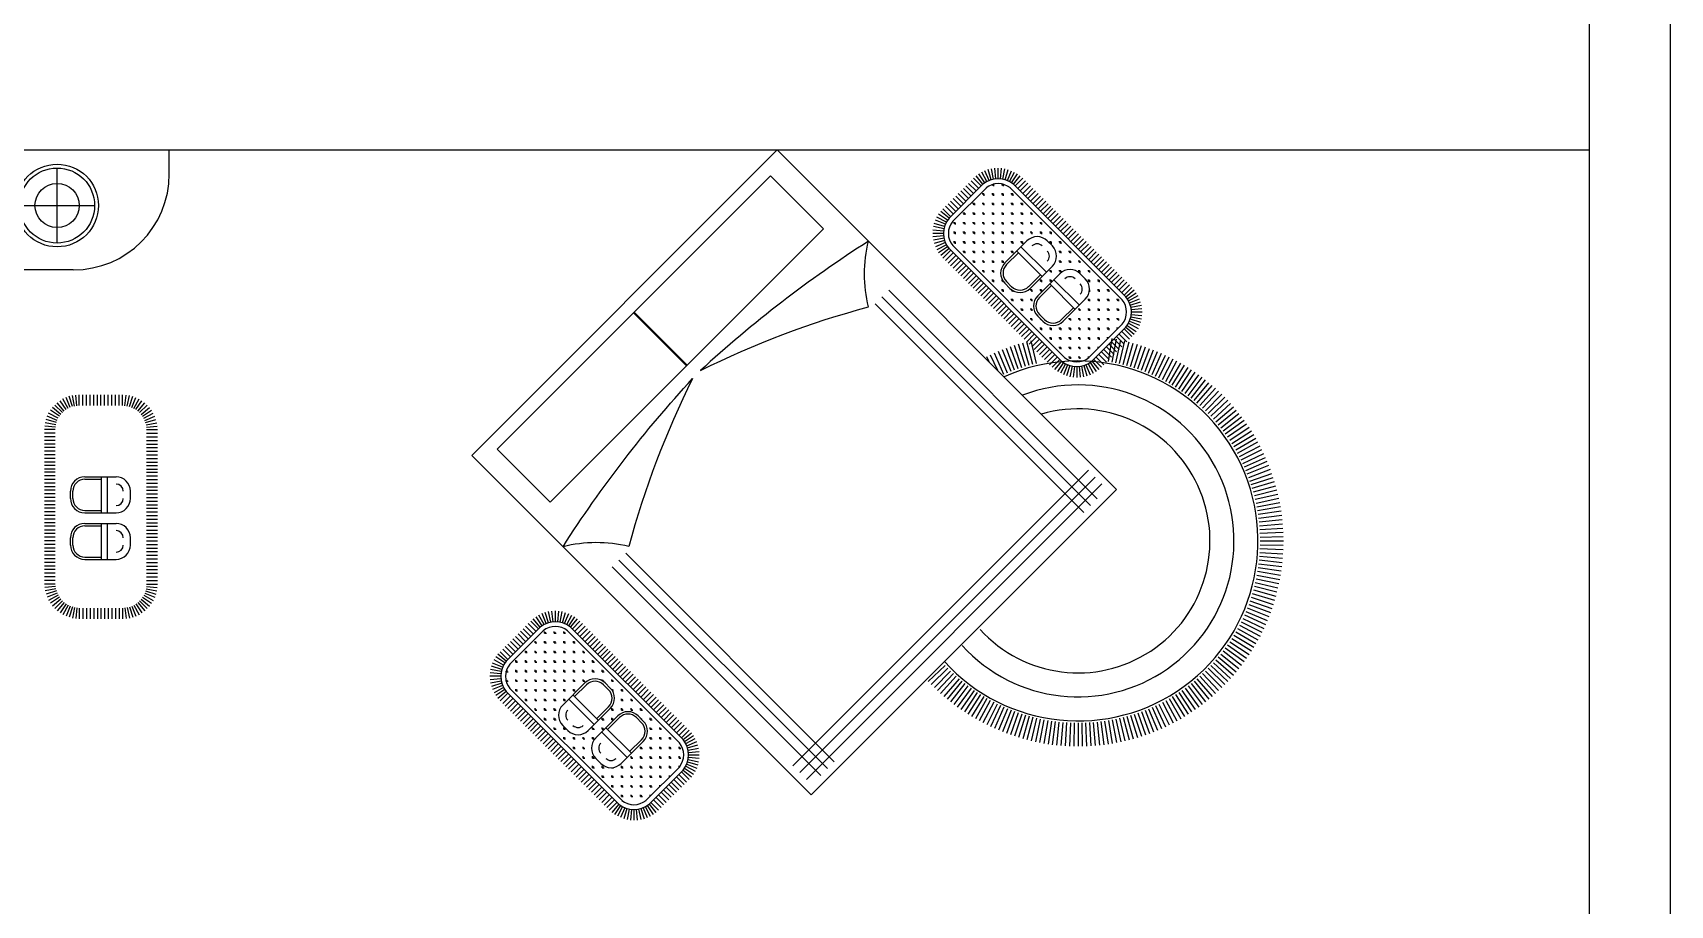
# Model space of a CAD drawing. Header units: inches. Extents: x 9.7 to 52.2, y 13.1 to 37.9.
# Drawn here: x 23.91 to 30.74, y 21.86 to 25.5 of the extents above; entities that cross this region are included whole.
import ezdxf

# ---------------------------------------------------------------- set-up
doc = ezdxf.new("R2010")
doc.units = ezdxf.units.IN
doc.header["$MEASUREMENT"] = 0
for name, color, linetype in [('02', 2, 'Continuous'), ('1', 1, 'Continuous'), ('8', 8, 'Continuous'), ('kadrbm', 4, 'Continuous')]:
    doc.layers.add(name, color=color, linetype=linetype)

# ---------------------------------------------------------------- blocks, each defined once
blk = doc.blocks.new('kadrbm')
at = {"layer": 'kadrbm', "color": 4}
blk.add_lwpolyline([(0, 0), (0, 24.7972), (21, 24.7972), (21, 0), (0, 0)], close=True, dxfattribs=at)
blk.add_lwpolyline([(20.6631, 0.3257), (20.6631, 24.4603), (0.3369, 24.4603), (0.3369, 0.3257), (20.6631, 0.3257)], dxfattribs=at)

msp = doc.modelspace()

# ---------------------------------------------------------------- hatches: boundary and pattern name
at = {"layer": '8'}
h = msp.add_hatch(dxfattribs=at)
h.set_pattern_fill('GRASS', color=256, scale=0.04, angle=135, style=0)
h.set_pattern_definition([(225, (19.277482, 45.9075), (1e-13, -0.04), [0.0075, -0.04906854]), (180, (19.277482, 45.9075), (1e-13, -0.04), [0.0075, -0.0325]), (270, (19.277482, 45.9075), (0.04, 1e-13), [0.0075, -0.0325])])
edge = h.paths.add_edge_path(flags=16)
edge.add_arc((28.0989, 24.5895), 0.06, 45, 135)
edge.add_line((28.0565, 24.6319), (27.9646, 24.54))
edge.add_arc((28.007, 24.4976), 0.06, 135, 225)
edge.add_line((27.9646, 24.4552), (27.9858, 24.4339))
edge.add_arc((28.0282, 24.4764), 0.06, 225, 315)
edge.add_line((28.0706, 24.4339), (28.1625, 24.5259))
edge.add_arc((28.1201, 24.5683), 0.06, 315, 405)
edge.add_line((28.1625, 24.6107), (28.1413, 24.6319))
edge = h.paths.add_edge_path(flags=16)
edge.add_arc((28.1443, 24.3603), 0.06, 135, 225)
edge.add_line((28.1019, 24.3178), (28.1231, 24.2966))
edge.add_arc((28.1655, 24.3391), 0.06, 225, 315)
edge.add_line((28.2079, 24.2966), (28.2999, 24.3885))
edge.add_arc((28.2574, 24.431), 0.06, 315, 405)
edge.add_line((28.2999, 24.4734), (28.2786, 24.4946))
edge.add_arc((28.2362, 24.4522), 0.06, 45, 135)
edge.add_line((28.1938, 24.4946), (28.1019, 24.4027))
edge = h.paths.add_edge_path()
edge.add_line((27.8875, 24.8535), (27.7461, 24.7121))
edge.add_arc((27.8092, 24.6628), 0.08, 140.625, 219.375)
edge.add_line((27.7461, 24.6135), (28.2148, 24.1447))
edge.add_arc((28.2641, 24.2079), 0.08, 230.625, 309.375)
edge.add_line((28.3134, 24.1447), (28.4549, 24.2862))
edge.add_arc((28.3917, 24.3355), 0.08, 320.625, 399.375)
edge.add_line((28.4549, 24.3848), (27.9861, 24.8535))
edge.add_arc((27.9368, 24.7904), 0.08, 50.625, 129.375)
h = msp.add_hatch(dxfattribs=at)
h.set_pattern_fill('GRASS', color=256, scale=0.04, style=0)
h.set_pattern_definition([(45, (4.846647, 31.476667), (0.04, 1e-13), [0.0075, -0.04906854]), (90, (4.846647, 31.476667), (0.04, 1e-13), [0.0075, -0.0325]), (1e-10, (4.846647, 31.476667), (1e-13, -0.04), [0.0075, -0.0325])])
edge = h.paths.add_edge_path(flags=16)
edge.add_arc((26.1646, 22.6552), 0.06, 135, 225)
edge.add_line((26.1222, 22.6128), (26.1434, 22.5916))
edge.add_arc((26.1859, 22.634), 0.06, 225, 315)
edge.add_line((26.2283, 22.5916), (26.3202, 22.6835))
edge.add_arc((26.2778, 22.726), 0.06, 315, 405)
edge.add_line((26.3202, 22.7684), (26.299, 22.7896))
edge.add_arc((26.2566, 22.7472), 0.06, 45, 135)
edge.add_line((26.2141, 22.7896), (26.1222, 22.6977))
edge = h.paths.add_edge_path(flags=16)
edge.add_arc((26.3939, 22.6099), 0.06, 45, 135)
edge.add_line((26.3515, 22.6523), (26.2595, 22.5604))
edge.add_arc((26.302, 22.5179), 0.06, 135, 225)
edge.add_line((26.2595, 22.4755), (26.2807, 22.4543))
edge.add_arc((26.3232, 22.4967), 0.06, 225, 315)
edge.add_line((26.3656, 22.4543), (26.4575, 22.5462))
edge.add_arc((26.4151, 22.5886), 0.06, 315, 405)
edge.add_line((26.4575, 22.6311), (26.4363, 22.6523))
edge = h.paths.add_edge_path()
edge.add_line((25.9006, 22.8666), (26.0421, 23.0081))
edge.add_arc((26.0914, 22.9449), 0.08, 50.625, 129.375)
edge.add_line((26.1407, 23.0081), (26.6094, 22.5393))
edge.add_arc((26.5462, 22.49), 0.08, 320.625, 399.375)
edge.add_line((26.6094, 22.4407), (26.468, 22.2993))
edge.add_arc((26.4187, 22.3624), 0.08, 230.625, 309.375)
edge.add_line((26.3694, 22.2993), (25.9006, 22.768))
edge.add_arc((25.9638, 22.8173), 0.08, 140.625, 219.375)

# ---------------------------------------------------------------- linework, layer by layer
at = {"layer": '02'}
for p, q in [((23.2262, 25.0107), (24.4824, 25.0107)), ((24.4824, 24.9107), (24.4824, 25.0107)), ((27.0162, 25.0107), (25.7434, 23.7379)), ((27.0162, 25.0107), (28.4304, 23.5965)), ((24.0148, 24.6229), (24.0148, 24.9355)), ((27.8813, 24.8735), (27.8563, 24.9109)), ((27.8897, 24.8786), (27.8685, 24.9183)), ((27.8986, 24.8828), (27.8813, 24.9243)), ((27.9078, 24.8861), (27.8947, 24.9291)), ((27.9173, 24.8885), (27.9085, 24.9326)), ((27.927, 24.8899), (27.9226, 24.9347)), ((27.9368, 24.8904), (27.9368, 24.9354)), ((27.9466, 24.8899), (27.951, 24.9347)), ((27.9563, 24.8885), (27.9651, 24.9326)), ((27.9659, 24.8861), (27.9789, 24.9291)), ((27.9751, 24.8828), (27.9923, 24.9243)), ((27.984, 24.8786), (28.0052, 24.9183)), ((27.9924, 24.8735), (28.0174, 24.9109)), ((27.8734, 24.8677), (27.7319, 24.7262)), ((27.8875, 24.8535), (27.7461, 24.7121)), ((27.8236, 24.8185), (27.7917, 24.8503)), ((27.8342, 24.8291), (27.8023, 24.8609)), ((27.8448, 24.8397), (27.8129, 24.8716)), ((27.8555, 24.8505), (27.8237, 24.8823)), ((27.8661, 24.8611), (27.8343, 24.8929)), ((27.8734, 24.8677), (27.8448, 24.9025)), ((28.4549, 24.3848), (27.9861, 24.8535)), ((28.0003, 24.8677), (28.0288, 24.9025)), ((28.469, 24.3989), (28.0003, 24.8677)), ((28.0075, 24.8611), (28.0394, 24.8929)), ((28.0181, 24.8505), (28.05, 24.8823)), ((28.0287, 24.8399), (28.0606, 24.8717)), ((28.0394, 24.8293), (28.0712, 24.8611)), ((28.05, 24.8187), (28.0818, 24.8505)), ((23.8394, 24.7792), (24.1711, 24.7792)), ((27.7491, 24.7441), (27.7173, 24.7759)), ((27.7599, 24.7549), (27.7281, 24.7867)), ((27.7705, 24.7655), (27.7387, 24.7973)), ((27.7811, 24.7761), (27.7493, 24.8079)), ((27.7917, 24.7867), (27.7599, 24.8185)), ((27.8023, 24.7973), (27.7705, 24.8291)), ((27.8129, 24.8079), (27.7811, 24.8397)), ((28.0606, 24.808), (28.0924, 24.8399)), ((28.0712, 24.7974), (28.103, 24.8293)), ((28.0818, 24.7868), (28.1136, 24.8187)), ((28.0924, 24.7762), (28.1242, 24.808)), ((28.103, 24.7656), (28.1348, 24.7974)), ((28.1136, 24.755), (28.1454, 24.7868)), ((28.1242, 24.7444), (28.156, 24.7762)), ((27.7135, 24.6918), (27.6705, 24.7049)), ((27.7169, 24.7011), (27.6753, 24.7183)), ((27.7211, 24.7099), (27.6814, 24.7311)), ((27.7261, 24.7184), (27.6887, 24.7434)), ((27.7319, 24.7262), (27.6972, 24.7548)), ((27.7385, 24.7335), (27.7067, 24.7653)), ((28.1333, 24.7354), (28.1651, 24.7672)), ((28.1439, 24.7247), (28.1757, 24.7566)), ((28.1545, 24.7141), (28.1863, 24.746)), ((28.1651, 24.7035), (28.1969, 24.7354)), ((28.1757, 24.6929), (28.2075, 24.7247)), ((28.1863, 24.6823), (28.2181, 24.7141)), ((27.7092, 24.6628), (27.6642, 24.6628)), ((27.7097, 24.6726), (27.6649, 24.677)), ((27.7097, 24.653), (27.6649, 24.6486)), ((27.7112, 24.6823), (27.667, 24.6911)), ((27.7112, 24.6433), (27.667, 24.6345)), ((28.1969, 24.6717), (28.2287, 24.7035)), ((28.2075, 24.6611), (28.2393, 24.6929)), ((28.2181, 24.6505), (28.2499, 24.6823)), ((28.2287, 24.6399), (28.2605, 24.6717)), ((28.2393, 24.6293), (28.2711, 24.6611)), ((28.2499, 24.6187), (28.2818, 24.6505)), ((28.2605, 24.6081), (28.2924, 24.6399)), ((27.7135, 24.6338), (27.6705, 24.6207)), ((27.7169, 24.6245), (27.6753, 24.6073)), ((27.7211, 24.6157), (27.6814, 24.5944)), ((27.7261, 24.6072), (27.6887, 24.5822)), ((27.7319, 24.5994), (27.6972, 24.5708)), ((27.7385, 24.5921), (27.7067, 24.5603)), ((27.7491, 24.5815), (27.7173, 24.5497)), ((27.7597, 24.5709), (27.7279, 24.539)), ((27.7319, 24.5994), (28.2007, 24.1306)), ((27.7461, 24.6135), (28.2148, 24.1447)), ((27.9646, 24.54), (28.0565, 24.6319)), ((27.9716, 24.5329), (28.0212, 24.5825)), ((28.1203, 24.4833), (28.0142, 24.5895)), ((28.138, 24.501), (28.0318, 24.6072)), ((28.1625, 24.6107), (28.1413, 24.6319)), ((28.2711, 24.5975), (28.303, 24.6293)), ((28.2818, 24.5869), (28.3136, 24.6187)), ((28.2924, 24.5763), (28.3242, 24.6081)), ((28.3033, 24.5653), (28.3351, 24.5971)), ((28.3139, 24.5547), (28.3457, 24.5865)), ((28.3245, 24.5441), (28.3564, 24.5759)), ((24.0824, 24.5107), (23.7596, 24.5107)), ((27.7704, 24.5603), (27.7385, 24.5284)), ((27.781, 24.5497), (27.7491, 24.5178)), ((27.7916, 24.539), (27.7597, 24.5072)), ((27.8022, 24.5284), (27.7704, 24.4966)), ((27.8128, 24.5178), (27.781, 24.486)), ((27.8234, 24.5072), (27.7916, 24.4754)), ((28.0706, 24.4339), (28.1625, 24.5259)), ((28.3351, 24.5335), (28.367, 24.5653)), ((28.3457, 24.5229), (28.3776, 24.5547)), ((28.3564, 24.5123), (28.3882, 24.5441)), ((28.367, 24.5017), (28.3988, 24.5335)), ((28.3776, 24.491), (28.4094, 24.5229)), ((28.3882, 24.4804), (28.42, 24.5123)), ((28.3988, 24.4698), (28.4306, 24.5017)), ((27.834, 24.4966), (27.8022, 24.4648)), ((27.8446, 24.486), (27.8128, 24.4542)), ((27.8552, 24.4754), (27.8234, 24.4436)), ((27.8643, 24.4664), (27.8324, 24.4345)), ((27.8749, 24.4557), (27.843, 24.4239)), ((27.8855, 24.4451), (27.8537, 24.4133)), ((27.8961, 24.4345), (27.8643, 24.4027)), ((27.9858, 24.4339), (27.9646, 24.4552)), ((27.9928, 24.441), (27.9716, 24.4622)), ((28.0635, 24.441), (28.1131, 24.4905)), ((28.1019, 24.4027), (28.1938, 24.4946)), ((28.1089, 24.3956), (28.1585, 24.4452)), ((28.2576, 24.346), (28.1515, 24.4522)), ((28.2753, 24.3637), (28.1692, 24.4698)), ((28.2999, 24.4734), (28.2786, 24.4946)), ((28.4094, 24.4592), (28.4412, 24.491)), ((28.42, 24.4486), (28.4518, 24.4804)), ((28.4306, 24.438), (28.4624, 24.4698)), ((28.4412, 24.4274), (28.473, 24.4592)), ((28.4518, 24.4168), (28.4836, 24.4486)), ((28.4624, 24.4062), (28.4942, 24.438)), ((27.424, 24.3698), (28.2933, 23.5005)), ((27.4523, 24.398), (28.3215, 23.5288)), ((27.4806, 24.4263), (28.3498, 23.5571)), ((27.9067, 24.4239), (27.8749, 24.3921)), ((27.9173, 24.4133), (27.8855, 24.3815)), ((27.9279, 24.4027), (27.8961, 24.3709)), ((27.9385, 24.3921), (27.9067, 24.3603)), ((27.9491, 24.3815), (27.9173, 24.3497)), ((27.9597, 24.3709), (27.9279, 24.3391)), ((28.2079, 24.2966), (28.2999, 24.3885)), ((28.469, 24.3989), (28.5038, 24.4275)), ((28.4749, 24.391), (28.5123, 24.416)), ((28.4799, 24.3826), (28.5196, 24.4038)), ((28.4841, 24.3738), (28.5257, 24.391)), ((28.4874, 24.3645), (28.5305, 24.3776)), ((28.4898, 24.355), (28.5339, 24.3638)), ((27.9703, 24.3603), (27.9385, 24.3285)), ((27.9809, 24.3497), (27.9491, 24.3179)), ((27.9915, 24.3391), (27.9597, 24.3073)), ((28.0021, 24.3285), (27.9703, 24.2966)), ((28.0128, 24.3179), (27.9809, 24.286)), ((28.0234, 24.3073), (27.9915, 24.2754)), ((28.0343, 24.2963), (28.0025, 24.2645)), ((28.1231, 24.2966), (28.1019, 24.3178)), ((28.1302, 24.3037), (28.1089, 24.3249)), ((28.2009, 24.3037), (28.2504, 24.3532)), ((28.4841, 24.2972), (28.5257, 24.28)), ((28.4874, 24.3065), (28.5305, 24.2934)), ((28.4898, 24.316), (28.5339, 24.3072)), ((28.4912, 24.3453), (28.536, 24.3497)), ((28.4912, 24.3257), (28.536, 24.3213)), ((28.4917, 24.3355), (28.5367, 24.3355)), ((28.0449, 24.2857), (28.0131, 24.2539)), ((28.0555, 24.2751), (28.0237, 24.2433)), ((28.0661, 24.2645), (28.0343, 24.2327)), ((28.0767, 24.2539), (28.0449, 24.222)), ((28.0874, 24.2433), (28.0555, 24.2114)), ((28.098, 24.2327), (28.0661, 24.2008)), ((28.3134, 24.1447), (28.4549, 24.2862)), ((28.3276, 24.1306), (28.469, 24.272)), ((28.4305, 24.2328), (28.4623, 24.201)), ((28.4411, 24.2434), (28.4729, 24.2116)), ((28.4518, 24.2542), (28.4836, 24.2223)), ((28.4624, 24.2648), (28.4942, 24.233)), ((28.469, 24.272), (28.5038, 24.2435)), ((28.4749, 24.2799), (28.5123, 24.2549)), ((28.4799, 24.2883), (28.5196, 24.2671)), ((27.9609, 24.0748), (27.9214, 24.1634)), ((27.9755, 24.0811), (27.9378, 24.1706)), ((27.9902, 24.0871), (27.9544, 24.1773)), ((28.005, 24.0928), (27.9712, 24.1838)), ((28.02, 24.0982), (27.988, 24.1898)), ((28.035, 24.1032), (28.005, 24.1955)), ((28.0502, 24.108), (28.0221, 24.2009)), ((28.0654, 24.1124), (28.0393, 24.2059)), ((28.0808, 24.1165), (28.0567, 24.2105)), ((28.0962, 24.1203), (28.0741, 24.2148)), ((28.1086, 24.222), (28.0767, 24.1902)), ((28.1192, 24.2114), (28.0874, 24.1796)), ((28.1298, 24.2008), (28.098, 24.169)), ((28.1404, 24.1902), (28.1086, 24.1584)), ((28.151, 24.1796), (28.1192, 24.1478)), ((28.1616, 24.169), (28.1298, 24.1372)), ((28.1722, 24.1584), (28.1404, 24.1266)), ((28.3562, 24.1585), (28.388, 24.1267)), ((28.3668, 24.1691), (28.3986, 24.1373)), ((28.3774, 24.1798), (28.4092, 24.1479)), ((28.388, 24.1904), (28.4198, 24.1585)), ((28.396, 24.1297), (28.4122, 24.2254)), ((28.3986, 24.201), (28.4304, 24.1691)), ((28.4093, 24.2116), (28.4411, 24.1798)), ((28.4117, 24.1269), (28.4299, 24.2223)), ((28.4199, 24.2222), (28.4517, 24.1904)), ((28.4272, 24.1238), (28.4474, 24.2187)), ((28.4427, 24.1203), (28.4649, 24.2148)), ((28.4582, 24.1165), (28.4823, 24.2105)), ((28.4735, 24.1124), (28.4996, 24.2059)), ((28.4888, 24.108), (28.5169, 24.2009)), ((28.504, 24.1032), (28.534, 24.1955)), ((28.519, 24.0982), (28.5509, 24.1898)), ((28.534, 24.0928), (28.5678, 24.1838)), ((28.5488, 24.0871), (28.5845, 24.1773)), ((28.5635, 24.0811), (28.6011, 24.1706)), ((28.5781, 24.0748), (28.6176, 24.1634)), ((27.899, 24.1279), (27.889, 24.1482)), ((27.9354, 24.0915), (27.9051, 24.156)), ((28.1828, 24.1478), (28.151, 24.116)), ((28.1934, 24.1372), (28.1616, 24.1054)), ((28.2007, 24.1306), (28.1721, 24.0958)), ((28.2086, 24.1248), (28.1836, 24.0873)), ((28.217, 24.1197), (28.1958, 24.08)), ((28.2259, 24.1155), (28.2086, 24.0739)), ((28.2351, 24.1122), (28.222, 24.0691)), ((28.2446, 24.1098), (28.2358, 24.0657)), ((28.2543, 24.1084), (28.2499, 24.0636)), ((28.2641, 24.1079), (28.2641, 24.0629)), ((28.2739, 24.1084), (28.2783, 24.0636)), ((28.2836, 24.1098), (28.2924, 24.0657)), ((28.2932, 24.1122), (28.3062, 24.0691)), ((28.3024, 24.1155), (28.3196, 24.0739)), ((28.3113, 24.1197), (28.3325, 24.08)), ((28.3197, 24.1248), (28.3447, 24.0873)), ((28.3276, 24.1306), (28.3561, 24.0958)), ((28.3348, 24.1372), (28.3667, 24.1054)), ((28.3455, 24.1478), (28.3773, 24.116)), ((28.5925, 24.0681), (28.6339, 24.156)), ((28.6069, 24.0612), (28.65, 24.1482)), ((28.621, 24.054), (28.666, 24.14)), ((28.635, 24.0465), (28.6818, 24.1316)), ((28.6489, 24.0387), (28.6974, 24.1228)), ((28.6625, 24.0306), (28.7128, 24.1137)), ((28.676, 24.0222), (28.7281, 24.1042)), ((28.6894, 24.0136), (28.7431, 24.0944)), ((28.7025, 24.0047), (28.7579, 24.0844)), ((28.7155, 23.9954), (28.7725, 24.074)), ((28.7282, 23.986), (28.7869, 24.0633)), ((28.7408, 23.9762), (28.8011, 24.0523)), ((28.7531, 23.9662), (28.815, 24.041)), ((28.7653, 23.956), (28.8287, 24.0295)), ((24.044, 23.9226), (24.0155, 23.9574)), ((24.0519, 23.9285), (24.0269, 23.9659)), ((24.0603, 23.9335), (24.0391, 23.9732)), ((24.0692, 23.9377), (24.052, 23.9793)), ((24.0784, 23.941), (24.0654, 23.9841)), ((24.0879, 23.9434), (24.0792, 23.9876)), ((24.0976, 23.9449), (24.0932, 23.9896)), ((24.1074, 23.9453), (24.1074, 23.9903)), ((24.1224, 23.9453), (24.1224, 23.9903)), ((24.1376, 23.9453), (24.1376, 23.9903)), ((24.1526, 23.9453), (24.1526, 23.9903)), ((24.1676, 23.9453), (24.1676, 23.9903)), ((24.1826, 23.9453), (24.1826, 23.9903)), ((24.1976, 23.9453), (24.1976, 23.9903)), ((24.2127, 23.9453), (24.2127, 23.9903)), ((24.2277, 23.9453), (24.2277, 23.9903)), ((24.2427, 23.9453), (24.2427, 23.9903)), ((24.2577, 23.9453), (24.2577, 23.9903)), ((24.2729, 23.9453), (24.2729, 23.9903)), ((24.2879, 23.9453), (24.2879, 23.9903)), ((24.2977, 23.9449), (24.3021, 23.9896)), ((24.3074, 23.9434), (24.3162, 23.9876)), ((24.3169, 23.941), (24.33, 23.9841)), ((24.3261, 23.9377), (24.3434, 23.9793)), ((24.335, 23.9335), (24.3562, 23.9732)), ((24.3434, 23.9285), (24.3684, 23.9659)), ((24.3513, 23.9226), (24.3799, 23.9574)), ((28.7772, 23.9455), (28.8421, 24.0176)), ((28.7889, 23.9347), (28.8553, 24.0055)), ((28.8004, 23.9237), (28.8683, 23.9931)), ((28.8116, 23.9125), (28.881, 23.9804)), ((28.8226, 23.901), (28.8934, 23.9675)), ((28.8334, 23.8893), (28.9055, 23.9543)), ((24.0117, 23.8744), (23.9687, 23.8874)), ((24.0151, 23.8836), (23.9735, 23.9008)), ((24.0193, 23.8925), (23.9796, 23.9137)), ((24.0243, 23.9009), (23.9869, 23.9259)), ((24.0301, 23.9088), (23.9954, 23.9373)), ((24.0367, 23.9161), (24.0049, 23.9479)), ((24.3586, 23.9161), (24.3904, 23.9479)), ((24.3652, 23.9088), (24.4, 23.9373)), ((24.371, 23.9009), (24.4084, 23.9259)), ((24.3761, 23.8925), (24.4157, 23.9137)), ((24.3803, 23.8836), (24.4218, 23.9008)), ((24.3836, 23.8744), (24.4266, 23.8874)), ((28.8439, 23.8774), (28.9173, 23.9408)), ((28.8541, 23.8653), (28.9289, 23.9271)), ((28.8641, 23.8529), (28.9402, 23.9132)), ((28.8739, 23.8403), (28.9512, 23.899)), ((24.0074, 23.8453), (23.9624, 23.8453)), ((24.0074, 23.8303), (23.9624, 23.8303)), ((24.0079, 23.8551), (23.9631, 23.8596)), ((24.0094, 23.8649), (23.9652, 23.8736)), ((24.3859, 23.8649), (24.4301, 23.8736)), ((24.3874, 23.8551), (24.4322, 23.8596)), ((24.3879, 23.8453), (24.4329, 23.8453)), ((24.3879, 23.8303), (24.4329, 23.8303)), ((28.8833, 23.8276), (28.9619, 23.8846)), ((28.8925, 23.8146), (28.9723, 23.87)), ((28.9015, 23.8015), (28.9823, 23.8552)), ((28.9101, 23.7882), (28.9921, 23.8402)), ((28.9185, 23.7747), (29.0015, 23.8249)), ((24.0074, 23.8153), (23.9624, 23.8153)), ((24.0074, 23.8003), (23.9624, 23.8003)), ((24.0074, 23.7853), (23.9624, 23.7853)), ((24.0074, 23.7703), (23.9624, 23.7703)), ((24.0074, 23.7553), (23.9624, 23.7553)), ((24.3879, 23.8153), (24.4329, 23.8153)), ((24.3879, 23.8003), (24.4329, 23.8003)), ((24.3879, 23.7853), (24.4329, 23.7853)), ((24.3879, 23.7703), (24.4329, 23.7703)), ((24.3879, 23.7553), (24.4329, 23.7553)), ((28.9266, 23.761), (29.0107, 23.8095)), ((28.9344, 23.7471), (29.0195, 23.7939)), ((28.9419, 23.7331), (29.0279, 23.7781)), ((28.9491, 23.719), (29.0361, 23.7621)), ((24.0074, 23.7403), (23.9624, 23.7403)), ((24.0074, 23.7253), (23.9624, 23.7253)), ((24.0074, 23.7103), (23.9624, 23.7103)), ((24.0074, 23.6953), (23.9624, 23.6953)), ((24.0074, 23.6803), (23.9624, 23.6803)), ((24.3879, 23.7403), (24.4329, 23.7403)), ((24.3879, 23.7253), (24.4329, 23.7253)), ((24.3879, 23.7103), (24.4329, 23.7103)), ((24.3879, 23.6953), (24.4329, 23.6953)), ((24.3879, 23.6803), (24.4329, 23.6803)), ((27.1577, 22.3237), (25.7434, 23.7379)), ((28.956, 23.7047), (29.0439, 23.746)), ((28.9626, 23.6902), (29.0513, 23.7297)), ((28.969, 23.6756), (29.0584, 23.7133)), ((28.975, 23.6609), (29.0652, 23.6967)), ((24.0074, 23.6675), (23.9624, 23.6675)), ((24.0074, 23.6525), (23.9624, 23.6525)), ((24.0074, 23.6375), (23.9624, 23.6375)), ((24.0074, 23.6225), (23.9624, 23.6225)), ((24.1304, 23.6487), (24.2604, 23.6487)), ((24.1304, 23.6387), (24.2005, 23.6387)), ((24.2005, 23.4985), (24.2005, 23.6486)), ((24.2255, 23.4985), (24.2255, 23.6486)), ((24.3879, 23.6675), (24.4329, 23.6675)), ((24.3879, 23.6525), (24.4329, 23.6525)), ((24.3879, 23.6375), (24.4329, 23.6375)), ((24.3879, 23.6225), (24.4329, 23.6225)), ((28.3127, 23.6758), (27.0813, 22.4445)), ((28.3409, 23.6475), (27.1096, 22.4162)), ((28.3692, 23.6192), (27.1379, 22.3879)), ((28.9807, 23.6461), (29.0716, 23.6799)), ((28.986, 23.6311), (29.0777, 23.6631)), ((28.9911, 23.6161), (29.0834, 23.6461)), ((28.9959, 23.6009), (29.0888, 23.629)), ((24.0074, 23.6075), (23.9624, 23.6075)), ((24.0074, 23.5925), (23.9624, 23.5925)), ((24.0074, 23.5775), (23.9624, 23.5775)), ((24.0074, 23.5625), (23.9624, 23.5625)), ((24.0074, 23.5475), (23.9624, 23.5475)), ((24.0704, 23.5587), (24.0704, 23.5887)), ((24.0804, 23.5587), (24.0804, 23.5887)), ((24.3204, 23.5587), (24.3204, 23.5887)), ((24.3879, 23.6075), (24.4329, 23.6075)), ((24.3879, 23.5925), (24.4329, 23.5925)), ((24.3879, 23.5775), (24.4329, 23.5775)), ((24.3879, 23.5625), (24.4329, 23.5625)), ((24.3879, 23.5475), (24.4329, 23.5475)), ((28.4304, 23.5965), (27.1577, 22.3237)), ((29.0003, 23.5856), (29.0938, 23.6118)), ((29.0044, 23.5703), (29.0984, 23.5944)), ((29.0082, 23.5549), (29.1027, 23.577)), ((29.0117, 23.5394), (29.1066, 23.5595)), ((24.0074, 23.5325), (23.9624, 23.5325)), ((24.0074, 23.5175), (23.9624, 23.5175)), ((24.0074, 23.5025), (23.9624, 23.5025)), ((24.0074, 23.4875), (23.9624, 23.4875)), ((24.1304, 23.5087), (24.2005, 23.5087)), ((24.1304, 23.4987), (24.2604, 23.4987)), ((24.3879, 23.5325), (24.4329, 23.5325)), ((24.3879, 23.5175), (24.4329, 23.5175)), ((24.3879, 23.5025), (24.4329, 23.5025)), ((24.3879, 23.4875), (24.4329, 23.4875)), ((29.0148, 23.5238), (29.1102, 23.542)), ((29.0176, 23.5081), (29.1133, 23.5243)), ((29.0201, 23.4924), (29.1161, 23.5066)), ((29.0223, 23.4767), (29.1186, 23.4889)), ((24.0074, 23.4725), (23.9624, 23.4725)), ((24.0074, 23.4575), (23.9624, 23.4575)), ((24.0074, 23.4425), (23.9624, 23.4425)), ((24.0074, 23.427), (23.9624, 23.427)), ((24.0074, 23.412), (23.9624, 23.412)), ((24.1304, 23.4545), (24.2604, 23.4545)), ((24.1304, 23.4445), (24.2005, 23.4445)), ((24.2005, 23.3043), (24.2005, 23.4544)), ((24.2255, 23.3043), (24.2255, 23.4544)), ((24.3879, 23.4725), (24.4329, 23.4725)), ((24.3879, 23.4575), (24.4329, 23.4575)), ((24.3879, 23.4425), (24.4329, 23.4425)), ((24.3879, 23.427), (24.4329, 23.427)), ((24.3879, 23.412), (24.4329, 23.412)), ((29.0241, 23.4609), (29.1206, 23.4711)), ((29.0256, 23.4451), (29.1223, 23.4532)), ((29.0267, 23.4292), (29.1236, 23.4353)), ((29.0276, 23.4134), (29.1246, 23.4174)), ((24.0074, 23.397), (23.9624, 23.397)), ((24.0074, 23.382), (23.9624, 23.382)), ((24.0074, 23.367), (23.9624, 23.367)), ((24.0074, 23.352), (23.9624, 23.352)), ((24.0704, 23.3645), (24.0704, 23.3945)), ((24.0804, 23.3645), (24.0804, 23.3945)), ((24.3204, 23.3645), (24.3204, 23.3945)), ((24.3879, 23.397), (24.4329, 23.397)), ((24.3879, 23.382), (24.4329, 23.382)), ((24.3879, 23.367), (24.4329, 23.367)), ((24.3879, 23.352), (24.4329, 23.352)), ((29.0276, 23.3498), (29.1246, 23.3458)), ((29.0281, 23.3975), (29.1251, 23.3995)), ((29.0281, 23.3657), (29.1251, 23.3637)), ((29.0282, 23.3816), (29.1253, 23.3816)), ((24.0074, 23.337), (23.9624, 23.337)), ((24.0074, 23.322), (23.9624, 23.322)), ((24.0074, 23.307), (23.9624, 23.307)), ((24.0074, 23.292), (23.9624, 23.292)), ((24.0074, 23.277), (23.9624, 23.277)), ((24.1304, 23.3145), (24.2005, 23.3145)), ((24.1304, 23.3045), (24.2604, 23.3045)), ((24.3879, 23.337), (24.4329, 23.337)), ((24.3879, 23.322), (24.4329, 23.322)), ((24.3879, 23.307), (24.4329, 23.307)), ((24.3879, 23.292), (24.4329, 23.292)), ((24.3879, 23.277), (24.4329, 23.277)), ((26.3278, 23.2736), (27.1971, 22.4043)), ((26.3561, 23.3018), (27.2253, 22.4326)), ((26.3844, 23.3301), (27.2536, 22.4609)), ((29.0223, 23.2865), (29.1186, 23.2743)), ((29.0241, 23.3023), (29.1206, 23.2921)), ((29.0256, 23.3181), (29.1223, 23.31)), ((29.0267, 23.334), (29.1236, 23.3279)), ((24.0074, 23.262), (23.9624, 23.262)), ((24.0074, 23.247), (23.9624, 23.247)), ((24.0074, 23.232), (23.9624, 23.232)), ((24.0074, 23.217), (23.9624, 23.217)), ((24.3879, 23.262), (24.4329, 23.262)), ((24.3879, 23.247), (24.4329, 23.247)), ((24.3879, 23.232), (24.4329, 23.232)), ((24.3879, 23.217), (24.4329, 23.217)), ((29.0082, 23.2083), (29.1027, 23.1862)), ((29.0117, 23.2239), (29.1066, 23.2037)), ((29.0148, 23.2394), (29.1102, 23.2212)), ((29.0176, 23.2551), (29.1133, 23.2389)), ((29.0201, 23.2708), (29.1161, 23.2566)), ((24.0074, 23.202), (23.9624, 23.202)), ((24.0079, 23.1922), (23.9631, 23.1878)), ((24.0094, 23.1825), (23.9652, 23.1737)), ((24.0117, 23.173), (23.9687, 23.1599)), ((24.0151, 23.1638), (23.9735, 23.1465)), ((24.0193, 23.1549), (23.9796, 23.1337)), ((24.0243, 23.1465), (23.9869, 23.1215)), ((24.0301, 23.1386), (23.9954, 23.11)), ((24.3652, 23.1386), (24.4, 23.11)), ((24.371, 23.1465), (24.4084, 23.1215)), ((24.3761, 23.1549), (24.4157, 23.1337)), ((24.3803, 23.1638), (24.4218, 23.1465)), ((24.3836, 23.173), (24.4266, 23.1599)), ((24.3859, 23.1825), (24.4301, 23.1737)), ((24.3874, 23.1922), (24.4322, 23.1878)), ((24.3879, 23.202), (24.4329, 23.202)), ((28.9911, 23.1471), (29.0834, 23.1171)), ((28.9959, 23.1623), (29.0888, 23.1342)), ((29.0003, 23.1776), (29.0938, 23.1515)), ((29.0044, 23.1929), (29.0984, 23.1688)), ((24.0367, 23.1313), (24.0049, 23.0995)), ((24.044, 23.1247), (24.0155, 23.0899)), ((24.0519, 23.1189), (24.0269, 23.0815)), ((24.0603, 23.1138), (24.0391, 23.0742)), ((24.0692, 23.1096), (24.052, 23.0681)), ((24.0784, 23.1063), (24.0654, 23.0633)), ((24.0879, 23.104), (24.0792, 23.0598)), ((24.0976, 23.1025), (24.0932, 23.0577)), ((24.1074, 23.102), (24.1074, 23.057)), ((24.1224, 23.102), (24.1224, 23.057)), ((24.1376, 23.102), (24.1376, 23.057)), ((24.1526, 23.102), (24.1526, 23.057)), ((24.1676, 23.102), (24.1676, 23.057)), ((24.1826, 23.102), (24.1826, 23.057)), ((24.1976, 23.102), (24.1976, 23.057)), ((24.2127, 23.102), (24.2127, 23.057)), ((24.2277, 23.102), (24.2277, 23.057)), ((24.2427, 23.102), (24.2427, 23.057)), ((24.2577, 23.102), (24.2577, 23.057)), ((24.2729, 23.102), (24.2729, 23.057)), ((24.2879, 23.102), (24.2879, 23.057)), ((24.2977, 23.1025), (24.3021, 23.0577)), ((24.3074, 23.104), (24.3162, 23.0598)), ((24.3169, 23.1063), (24.33, 23.0633)), ((24.3261, 23.1096), (24.3434, 23.0681)), ((24.335, 23.1138), (24.3562, 23.0742)), ((24.3434, 23.1189), (24.3684, 23.0815)), ((24.3513, 23.1247), (24.3799, 23.0899)), ((24.3586, 23.1313), (24.3904, 23.0995)), ((26.0442, 23.0331), (26.023, 23.0728)), ((26.0531, 23.0373), (26.0359, 23.0789)), ((26.0623, 23.0406), (26.0493, 23.0837)), ((26.0718, 23.043), (26.0631, 23.0871)), ((26.0816, 23.0444), (26.0771, 23.0892)), ((26.0914, 23.0449), (26.0914, 23.0899)), ((26.1012, 23.0444), (26.1056, 23.0892)), ((26.1109, 23.043), (26.1196, 23.0871)), ((26.1204, 23.0406), (26.1334, 23.0837)), ((26.1296, 23.0373), (26.1468, 23.0789)), ((26.1385, 23.0331), (26.1597, 23.0728)), ((28.9626, 23.073), (29.0513, 23.0335)), ((28.969, 23.0876), (29.0584, 23.05)), ((28.975, 23.1023), (29.0652, 23.0666)), ((28.9807, 23.1171), (29.0716, 23.0833)), ((28.986, 23.1321), (29.0777, 23.1002)), ((25.8865, 22.8808), (26.0279, 23.0222)), ((25.9006, 22.8666), (26.0421, 23.0081)), ((25.9781, 22.9731), (25.9463, 23.0049)), ((25.9887, 22.9837), (25.9569, 23.0155)), ((25.9993, 22.9943), (25.9675, 23.0261)), ((26.01, 23.005), (25.9782, 23.0368)), ((26.0206, 23.0156), (25.9888, 23.0474)), ((26.0279, 23.0222), (25.9994, 23.057)), ((26.0358, 23.0281), (26.0108, 23.0655)), ((26.1407, 23.0081), (26.6094, 22.5393)), ((26.1469, 23.0281), (26.1719, 23.0655)), ((26.1548, 23.0222), (26.1833, 23.057)), ((26.1548, 23.0222), (26.6235, 22.5535)), ((26.1621, 23.0156), (26.1939, 23.0474)), ((26.1727, 23.005), (26.2045, 23.0368)), ((26.1833, 22.9944), (26.2151, 23.0262)), ((26.1939, 22.9838), (26.2257, 23.0156)), ((26.2045, 22.9732), (26.2363, 23.005)), ((28.9266, 23.0022), (29.0107, 22.9537)), ((28.9344, 23.0161), (29.0195, 22.9693)), ((28.9419, 23.0301), (29.0279, 22.9851)), ((28.9491, 23.0442), (29.0361, 23.0011)), ((28.956, 23.0585), (29.0439, 23.0172)), ((25.9037, 22.8986), (25.8719, 22.9305)), ((25.9144, 22.9094), (25.8826, 22.9412)), ((25.925, 22.92), (25.8932, 22.9518)), ((25.9356, 22.9306), (25.9038, 22.9624)), ((25.9462, 22.9412), (25.9144, 22.973)), ((25.9569, 22.9518), (25.9251, 22.9837)), ((25.9675, 22.9625), (25.9357, 22.9943)), ((26.2151, 22.9626), (26.2469, 22.9944)), ((26.2257, 22.952), (26.2575, 22.9838)), ((26.2363, 22.9414), (26.2681, 22.9732)), ((26.2469, 22.9308), (26.2787, 22.9626)), ((26.2575, 22.9202), (26.2893, 22.952)), ((26.2681, 22.9096), (26.3, 22.9414)), ((26.2787, 22.8989), (26.3106, 22.9308)), ((28.8833, 22.9356), (28.9619, 22.8786)), ((28.8925, 22.9486), (28.9723, 22.8932)), ((28.9015, 22.9617), (28.9823, 22.908)), ((28.9101, 22.975), (28.9921, 22.923)), ((28.9185, 22.9886), (29.0015, 22.9383)), ((25.8714, 22.8556), (25.8298, 22.8728)), ((25.8756, 22.8645), (25.8359, 22.8857)), ((25.8806, 22.8729), (25.8432, 22.8979)), ((25.8865, 22.8808), (25.8517, 22.9093)), ((25.8931, 22.888), (25.8612, 22.9199)), ((26.2878, 22.8899), (26.3196, 22.9217)), ((26.2984, 22.8793), (26.3302, 22.9111)), ((26.309, 22.8687), (26.3408, 22.9005)), ((26.3196, 22.8581), (26.3514, 22.8899)), ((26.3302, 22.8475), (26.362, 22.8793)), ((26.3408, 22.8369), (26.3726, 22.8687)), ((27.7164, 22.8622), (27.6456, 22.7957)), ((28.8226, 22.8622), (28.8934, 22.7957)), ((28.8334, 22.8739), (28.9055, 22.8089)), ((28.8439, 22.8858), (28.9173, 22.8224)), ((28.8541, 22.898), (28.9289, 22.8361)), ((28.8641, 22.9103), (28.9402, 22.85)), ((28.8739, 22.9229), (28.9512, 22.8642)), ((25.8638, 22.8173), (25.8188, 22.8173)), ((25.8643, 22.8271), (25.8195, 22.8315)), ((25.8643, 22.8075), (25.8195, 22.8031)), ((25.8657, 22.8368), (25.8216, 22.8456)), ((25.8657, 22.7978), (25.8216, 22.789)), ((25.8681, 22.8464), (25.825, 22.8594)), ((26.3514, 22.8262), (26.3833, 22.8581)), ((26.362, 22.8156), (26.3939, 22.8475)), ((26.3726, 22.805), (26.4045, 22.8369)), ((26.3833, 22.7944), (26.4151, 22.8262)), ((26.3939, 22.7838), (26.4257, 22.8156)), ((26.4045, 22.7732), (26.4363, 22.805)), ((26.4151, 22.7626), (26.4469, 22.7944)), ((27.7274, 22.8507), (27.658, 22.7828)), ((27.7386, 22.8395), (27.6707, 22.7701)), ((27.7501, 22.8285), (27.6836, 22.7577)), ((27.7618, 22.8177), (27.6968, 22.7456)), ((27.7737, 22.8072), (27.7103, 22.7337)), ((27.7858, 22.797), (27.724, 22.7222)), ((28.7531, 22.797), (28.815, 22.7222)), ((28.7653, 22.8072), (28.8287, 22.7337)), ((28.7772, 22.8177), (28.8421, 22.7456)), ((28.7889, 22.8285), (28.8553, 22.7577)), ((28.8004, 22.8395), (28.8683, 22.7701)), ((28.8116, 22.8507), (28.881, 22.7828)), ((25.8681, 22.7883), (25.825, 22.7752)), ((25.8714, 22.7791), (25.8298, 22.7618)), ((25.8756, 22.7702), (25.8359, 22.749)), ((25.8806, 22.7618), (25.8432, 22.7368)), ((25.8865, 22.7539), (25.8517, 22.7253)), ((25.8931, 22.7466), (25.8612, 22.7148)), ((25.9037, 22.736), (25.8719, 22.7042)), ((25.9143, 22.7254), (25.8825, 22.6936)), ((26.3552, 22.2851), (25.8865, 22.7539)), ((26.3694, 22.2993), (25.9006, 22.768)), ((26.2141, 22.7896), (26.1222, 22.6977)), ((26.2708, 22.6339), (26.1647, 22.74)), ((26.2212, 22.7825), (26.1717, 22.733)), ((26.3131, 22.7613), (26.2919, 22.7825)), ((26.3202, 22.7684), (26.299, 22.7896)), ((26.4257, 22.752), (26.4575, 22.7838)), ((26.4363, 22.7414), (26.4681, 22.7732)), ((26.4469, 22.7308), (26.4787, 22.7626)), ((26.4579, 22.7198), (26.4897, 22.7516)), ((26.4685, 22.7092), (26.5003, 22.741)), ((26.4791, 22.6986), (26.5109, 22.7304)), ((27.7982, 22.787), (27.7379, 22.7109)), ((27.8107, 22.7772), (27.7521, 22.6999)), ((27.8235, 22.7678), (27.7664, 22.6892)), ((27.8365, 22.7586), (27.7811, 22.6788)), ((27.8496, 22.7496), (27.7959, 22.6688)), ((27.8629, 22.741), (27.8109, 22.659)), ((27.8764, 22.7326), (27.8261, 22.6496)), ((28.6625, 22.7326), (28.7128, 22.6496)), ((28.676, 22.741), (28.7281, 22.659)), ((28.6894, 22.7496), (28.7431, 22.6688)), ((28.7025, 22.7586), (28.7579, 22.6788)), ((28.7155, 22.7678), (28.7725, 22.6892)), ((28.7282, 22.7772), (28.7869, 22.6999)), ((28.7408, 22.787), (28.8011, 22.7109)), ((25.9249, 22.7148), (25.8931, 22.683)), ((25.9355, 22.7042), (25.9037, 22.6724)), ((25.9461, 22.6936), (25.9143, 22.6618)), ((25.9567, 22.683), (25.9249, 22.6512)), ((25.9673, 22.6724), (25.9355, 22.6406)), ((25.9779, 22.6618), (25.9461, 22.6299)), ((26.2531, 22.6162), (26.147, 22.7223)), ((26.3202, 22.6835), (26.2283, 22.5916)), ((26.3131, 22.6906), (26.2636, 22.6411)), ((26.4897, 22.688), (26.5215, 22.7198)), ((26.5003, 22.6774), (26.5321, 22.7092)), ((26.5109, 22.6668), (26.5427, 22.6986)), ((26.5215, 22.6562), (26.5533, 22.688)), ((26.5321, 22.6456), (26.5639, 22.6774)), ((26.5427, 22.635), (26.5745, 22.6668)), ((27.8901, 22.7245), (27.8416, 22.6404)), ((27.904, 22.7167), (27.8572, 22.6316)), ((27.918, 22.7092), (27.873, 22.6232)), ((27.9321, 22.702), (27.889, 22.615)), ((27.9464, 22.6951), (27.9051, 22.6072)), ((27.9609, 22.6885), (27.9214, 22.5998)), ((27.9755, 22.6821), (27.9378, 22.5926)), ((27.9902, 22.6761), (27.9544, 22.5859)), ((28.005, 22.6704), (27.9712, 22.5795)), ((28.02, 22.6651), (27.988, 22.5734)), ((28.035, 22.66), (28.005, 22.5677)), ((28.504, 22.66), (28.534, 22.5677)), ((28.519, 22.6651), (28.5509, 22.5734)), ((28.534, 22.6704), (28.5678, 22.5795)), ((28.5488, 22.6761), (28.5845, 22.5859)), ((28.5635, 22.6821), (28.6011, 22.5926)), ((28.5781, 22.6885), (28.6176, 22.5998)), ((28.5925, 22.6951), (28.6339, 22.6072)), ((28.6069, 22.702), (28.65, 22.615)), ((28.621, 22.7092), (28.666, 22.6232)), ((28.635, 22.7167), (28.6818, 22.6316)), ((28.6489, 22.7245), (28.6974, 22.6404)), ((25.9885, 22.6512), (25.9567, 22.6193)), ((25.9991, 22.6406), (25.9673, 22.6087)), ((26.0097, 22.6299), (25.9779, 22.5981)), ((26.0188, 22.6209), (25.987, 22.5891)), ((26.0294, 22.6103), (25.9976, 22.5785)), ((26.04, 22.5997), (26.0082, 22.5679)), ((26.0506, 22.5891), (26.0188, 22.5572)), ((26.1434, 22.5916), (26.1222, 22.6128)), ((26.3515, 22.6523), (26.2595, 22.5604)), ((26.4081, 22.4965), (26.302, 22.6027)), ((26.3585, 22.6452), (26.309, 22.5957)), ((26.4505, 22.624), (26.4292, 22.6452)), ((26.4575, 22.6311), (26.4363, 22.6523)), ((26.5533, 22.6244), (26.5851, 22.6562)), ((26.5639, 22.6138), (26.5957, 22.6456)), ((26.5745, 22.6032), (26.6063, 22.635)), ((26.5851, 22.5925), (26.617, 22.6244)), ((26.5957, 22.5819), (26.6276, 22.6138)), ((26.6063, 22.5713), (26.6382, 22.6032)), ((26.617, 22.5607), (26.6488, 22.5925)), ((28.0502, 22.6552), (28.0221, 22.5623)), ((28.0654, 22.6508), (28.0393, 22.5573)), ((28.0808, 22.6467), (28.0567, 22.5527)), ((28.0962, 22.6429), (28.0741, 22.5484)), ((28.1117, 22.6394), (28.0916, 22.5445)), ((28.1273, 22.6363), (28.1091, 22.5409)), ((28.143, 22.6335), (28.1268, 22.5378)), ((28.1586, 22.631), (28.1445, 22.535)), ((28.1744, 22.6288), (28.1622, 22.5325)), ((28.1902, 22.627), (28.18, 22.5305)), ((28.206, 22.6255), (28.1979, 22.5288)), ((28.2218, 22.6244), (28.2158, 22.5275)), ((28.2377, 22.6235), (28.2336, 22.5265)), ((28.2536, 22.623), (28.2516, 22.526)), ((28.2695, 22.6229), (28.2695, 22.5258)), ((28.2854, 22.623), (28.2874, 22.526)), ((28.3013, 22.6235), (28.3053, 22.5265)), ((28.3171, 22.6244), (28.3232, 22.5275)), ((28.333, 22.6255), (28.3411, 22.5288)), ((28.3488, 22.627), (28.3589, 22.5305)), ((28.3646, 22.6288), (28.3768, 22.5325)), ((28.3803, 22.631), (28.3945, 22.535)), ((28.396, 22.6335), (28.4122, 22.5378)), ((28.4117, 22.6363), (28.4299, 22.5409)), ((28.4272, 22.6394), (28.4474, 22.5445)), ((28.4427, 22.6429), (28.4649, 22.5484)), ((28.4582, 22.6467), (28.4823, 22.5527)), ((28.4735, 22.6508), (28.4996, 22.5573)), ((28.4888, 22.6552), (28.5169, 22.5623)), ((26.0612, 22.5785), (26.0294, 22.5466)), ((26.0718, 22.5679), (26.04, 22.536)), ((26.0824, 22.5572), (26.0506, 22.5254)), ((26.093, 22.5466), (26.0612, 22.5148)), ((26.1036, 22.536), (26.0718, 22.5042)), ((26.1143, 22.5254), (26.0824, 22.4936)), ((26.3904, 22.4788), (26.2843, 22.585)), ((26.4575, 22.5462), (26.3656, 22.4543)), ((26.4505, 22.5533), (26.4009, 22.5038)), ((26.6235, 22.5535), (26.6583, 22.582)), ((26.6294, 22.5456), (26.6668, 22.5706)), ((26.6344, 22.5372), (26.6741, 22.5584)), ((26.6386, 22.5283), (26.6802, 22.5455)), ((26.6419, 22.519), (26.685, 22.5321)), ((26.1249, 22.5148), (26.093, 22.483)), ((26.1355, 22.5042), (26.1036, 22.4724)), ((26.1461, 22.4936), (26.1143, 22.4618)), ((26.1567, 22.483), (26.1249, 22.4512)), ((26.1673, 22.4724), (26.1355, 22.4406)), ((26.1779, 22.4618), (26.1461, 22.43)), ((26.2807, 22.4543), (26.2595, 22.4755)), ((26.6419, 22.461), (26.685, 22.4479)), ((26.6443, 22.5095), (26.6885, 22.5183)), ((26.6443, 22.4705), (26.6885, 22.4617)), ((26.6458, 22.4998), (26.6905, 22.5042)), ((26.6458, 22.4802), (26.6905, 22.4758)), ((26.6462, 22.49), (26.6912, 22.49)), ((26.1889, 22.4508), (26.157, 22.419)), ((26.1995, 22.4402), (26.1676, 22.4084)), ((26.2101, 22.4296), (26.1783, 22.3978)), ((26.2207, 22.419), (26.1889, 22.3872)), ((26.2313, 22.4084), (26.1995, 22.3766)), ((26.2419, 22.3978), (26.2101, 22.366)), ((26.2525, 22.3872), (26.2207, 22.3554)), ((26.6094, 22.4407), (26.468, 22.2993)), ((26.6235, 22.4266), (26.4821, 22.2851)), ((26.585, 22.3874), (26.6168, 22.3555)), ((26.5956, 22.398), (26.6274, 22.3661)), ((26.6063, 22.4087), (26.6382, 22.3769)), ((26.617, 22.4193), (26.6488, 22.3875)), ((26.6235, 22.4266), (26.6583, 22.398)), ((26.6294, 22.4345), (26.6668, 22.4095)), ((26.6344, 22.4429), (26.6741, 22.4217)), ((26.6386, 22.4517), (26.6802, 22.4345)), ((26.2631, 22.3766), (26.2313, 22.3448)), ((26.2737, 22.366), (26.2419, 22.3342)), ((26.2843, 22.3554), (26.2525, 22.3235)), ((26.2949, 22.3448), (26.2631, 22.3129)), ((26.3055, 22.3342), (26.2737, 22.3023)), ((26.3161, 22.3235), (26.2843, 22.2917)), ((26.5213, 22.3237), (26.5532, 22.2919)), ((26.5319, 22.3343), (26.5638, 22.3025)), ((26.5425, 22.3449), (26.5744, 22.3131)), ((26.5532, 22.3555), (26.585, 22.3237)), ((26.5638, 22.3661), (26.5956, 22.3343)), ((26.5744, 22.3767), (26.6062, 22.3449)), ((26.3267, 22.3129), (26.2949, 22.2811)), ((26.3373, 22.3023), (26.3055, 22.2705)), ((26.348, 22.2917), (26.3161, 22.2599)), ((26.3552, 22.2851), (26.3267, 22.2504)), ((26.3631, 22.2793), (26.3381, 22.2419)), ((26.3715, 22.2742), (26.3503, 22.2346)), ((26.3804, 22.27), (26.3632, 22.2285)), ((26.3896, 22.2667), (26.3766, 22.2237)), ((26.3992, 22.2644), (26.3904, 22.2202)), ((26.4089, 22.2629), (26.4045, 22.2181)), ((26.4187, 22.2624), (26.4187, 22.2174)), ((26.4285, 22.2629), (26.4329, 22.2181)), ((26.4382, 22.2644), (26.447, 22.2202)), ((26.4477, 22.2667), (26.4608, 22.2237)), ((26.4569, 22.27), (26.4742, 22.2285)), ((26.4658, 22.2742), (26.487, 22.2346)), ((26.4742, 22.2793), (26.4992, 22.2419)), ((26.4821, 22.2851), (26.5107, 22.2504)), ((26.4894, 22.2917), (26.5212, 22.2599)), ((26.5, 22.3023), (26.5318, 22.2705)), ((26.5107, 22.3131), (26.5425, 22.2813))]:
    msp.add_line(p, q, dxfattribs=at)
for points in [[(26.9882, 24.9025), (27.2082, 24.6825), (26.6373, 24.1116), (26.4173, 24.3316)], [(26.4201, 24.3344), (26.6401, 24.1144), (26.0693, 23.5436), (25.8493, 23.7636)]]:
    msp.add_lwpolyline(points, close=True, dxfattribs=at)
for points in [[(27.3967, 24.631, 0.043679), (26.6961, 24.0913, -0.049861), (27.396, 24.3568, -0.120293), (27.3967, 24.631, -0.155295)], [(26.1232, 23.3575, -0.043679), (26.6629, 24.058, 0.049861), (26.3973, 23.3581, 0.120293), (26.1232, 23.3575, 0.155295)]]:
    msp.add_lwpolyline(points, format="xyb", dxfattribs=at)
for radius in [0.1723, 0.1563, 0.0923]:
    msp.add_circle((24.0148, 24.7792), radius, dxfattribs=at)
for centre, radius, start, end in [((24.0824, 24.9107), 0.4, 270, 0), ((27.9368, 24.7904), 0.1, 50.625, 129.375), ((27.9368, 24.7904), 0.08, 50.625, 129.375), ((27.8092, 24.6628), 0.1, 140.625, 219.375), ((27.8092, 24.6628), 0.08, 140.625, 219.375), ((28.0989, 24.5895), 0.06, 45, 135), ((28.0989, 24.5895), 0.03, 45, 135), ((28.1201, 24.5683), 0.03, 315, 45), ((28.1201, 24.5683), 0.06, 315, 45), ((28.007, 24.4976), 0.06, 135, 225), ((28.007, 24.4976), 0.05, 135, 225), ((28.2362, 24.4522), 0.06, 45, 135), ((28.0282, 24.4764), 0.06, 225, 315), ((28.0282, 24.4764), 0.05, 225, 315), ((28.2362, 24.4522), 0.03, 45, 135), ((28.2574, 24.431), 0.03, 315, 45), ((28.2574, 24.431), 0.06, 315, 45), ((28.1443, 24.3603), 0.06, 135, 225), ((28.1443, 24.3603), 0.05, 135, 225), ((28.3917, 24.3355), 0.08, 320.625, 39.375), ((28.3917, 24.3355), 0.1, 320.625, 39.375), ((28.1655, 24.3391), 0.06, 225, 315), ((28.1655, 24.3391), 0.05, 225, 315), ((28.2695, 23.3816), 0.75, 222.08505, 114.24623), ((28.2641, 24.2079), 0.1, 230.625, 309.375), ((28.2641, 24.2079), 0.08, 230.625, 309.375), ((28.2695, 23.3816), 0.65, 222.08505, 110.86623), ((28.2695, 23.3816), 0.55, 222.08505, 106.10486), ((24.1304, 23.5887), 0.06, 90, 180), ((24.1304, 23.5887), 0.05, 90, 180), ((24.2604, 23.5887), 0.06, 0, 90), ((24.2604, 23.5887), 0.03, 0, 90), ((24.1304, 23.5587), 0.06, 180, 270), ((24.1304, 23.5587), 0.05, 180, 270), ((24.2604, 23.5587), 0.06, 270, 0), ((24.2604, 23.5587), 0.03, 270, 0), ((24.1304, 23.3945), 0.06, 90, 180), ((24.1304, 23.3945), 0.05, 90, 180), ((24.2604, 23.3945), 0.06, 0, 90), ((24.2604, 23.3945), 0.03, 0, 90), ((24.1304, 23.3645), 0.06, 180, 270), ((24.1304, 23.3645), 0.05, 180, 270), ((24.2604, 23.3645), 0.03, 270, 0), ((24.2604, 23.3645), 0.06, 270, 0), ((26.0914, 22.9449), 0.1, 50.625, 129.375), ((26.0914, 22.9449), 0.08, 50.625, 129.375), ((25.9638, 22.8173), 0.1, 140.625, 219.375), ((25.9638, 22.8173), 0.08, 140.625, 219.375), ((26.2566, 22.7472), 0.06, 45, 135), ((26.2566, 22.7472), 0.05, 45, 135), ((26.2778, 22.726), 0.05, 315, 45), ((26.2778, 22.726), 0.06, 315, 45), ((26.1646, 22.6552), 0.06, 135, 225), ((26.1646, 22.6552), 0.03, 135, 225), ((26.3939, 22.6099), 0.06, 45, 135), ((26.3939, 22.6099), 0.05, 45, 135), ((26.1859, 22.634), 0.06, 225, 315), ((26.1859, 22.634), 0.03, 225, 315), ((26.4151, 22.5886), 0.05, 315, 45), ((26.4151, 22.5886), 0.06, 315, 45), ((26.302, 22.5179), 0.06, 135, 225), ((26.302, 22.5179), 0.03, 135, 225), ((26.5462, 22.49), 0.08, 320.625, 39.375), ((26.5462, 22.49), 0.1, 320.625, 39.375), ((26.3232, 22.4967), 0.06, 225, 315), ((26.3232, 22.4967), 0.03, 225, 315), ((26.4187, 22.3624), 0.1, 230.625, 309.375), ((26.4187, 22.3624), 0.08, 230.625, 309.375)]:
    msp.add_arc(centre, radius, start, end, dxfattribs=at)
at = {"layer": '1'}
msp.add_line((10.0745, 25.0107), (30.4007, 25.0107), dxfattribs=at)

# ---------------------------------------------------------------- block references
at = {"layer": 'kadrbm'}
msp.add_blockref('kadrbm', (9.7376, 13.1005), dxfattribs=at)

doc.saveas('drawing.dxf')
